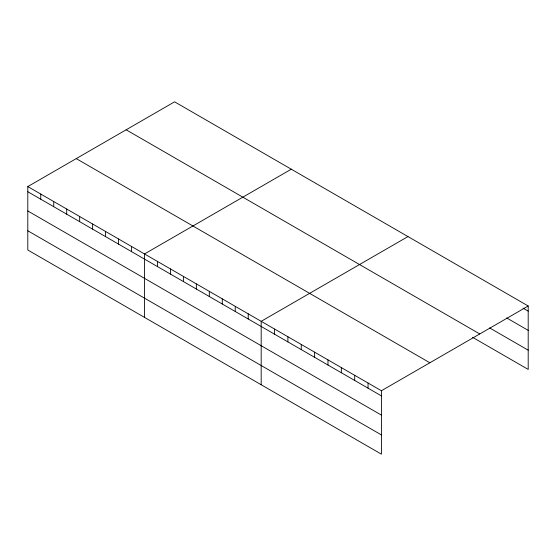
<?xml version="1.0" encoding="UTF-8"?>
<svg xmlns="http://www.w3.org/2000/svg" width="556" height="556" viewBox="0 0 556 556"><rect width="100%" height="100%" fill="white"/><g stroke="black" fill="none" stroke-linecap="round" stroke-linejoin="round"><path stroke-width="0.83" d="M27.8 186.58L381.409 390.736L381.409 454.169L27.8 250.012L27.8 186.58L174.591 101.831L528.2 305.988L528.2 369.42L472.537 337.284M291.281 169.205L144.49 253.953L144.49 317.386M407.972 236.571L261.181 321.319L261.181 384.759M381.409 390.736L528.2 305.988M523.008 308.128L528.2 311.131M506.676 317.942L528.2 330.368M489.607 327.901L528.2 350.183M126.149 129.798L479.758 333.954M76.242 158.613L429.851 362.769M27.8 191.723L381.409 395.879M27.8 210.96L381.409 415.117M27.8 230.782L381.409 434.931M368.051 383.021L368.051 388.164M354.693 375.307L354.693 380.45M341.335 367.599L341.335 372.742M327.977 359.885L327.977 365.028M314.62 352.17L314.62 357.313M301.262 344.456L301.262 349.606M287.897 336.748L287.897 341.891M274.539 329.034L274.539 334.177M248.219 313.834L248.219 318.977M235.251 306.349L235.251 311.492M222.289 298.864L222.289 304.007M209.32 291.379L209.32 296.522M196.351 283.894L196.351 289.037M183.39 276.408L183.39 281.551M170.421 268.923L170.421 274.066M157.459 261.438L157.459 266.581M131.529 246.468L131.529 251.611M118.56 238.976L118.56 244.126M105.591 231.491L105.591 236.634M92.63 224.005L92.63 229.148M79.661 216.52L79.661 221.663M66.699 209.035L66.699 214.178M53.73 201.55L53.73 206.693M40.769 194.065L40.769 199.208"/></g></svg>
